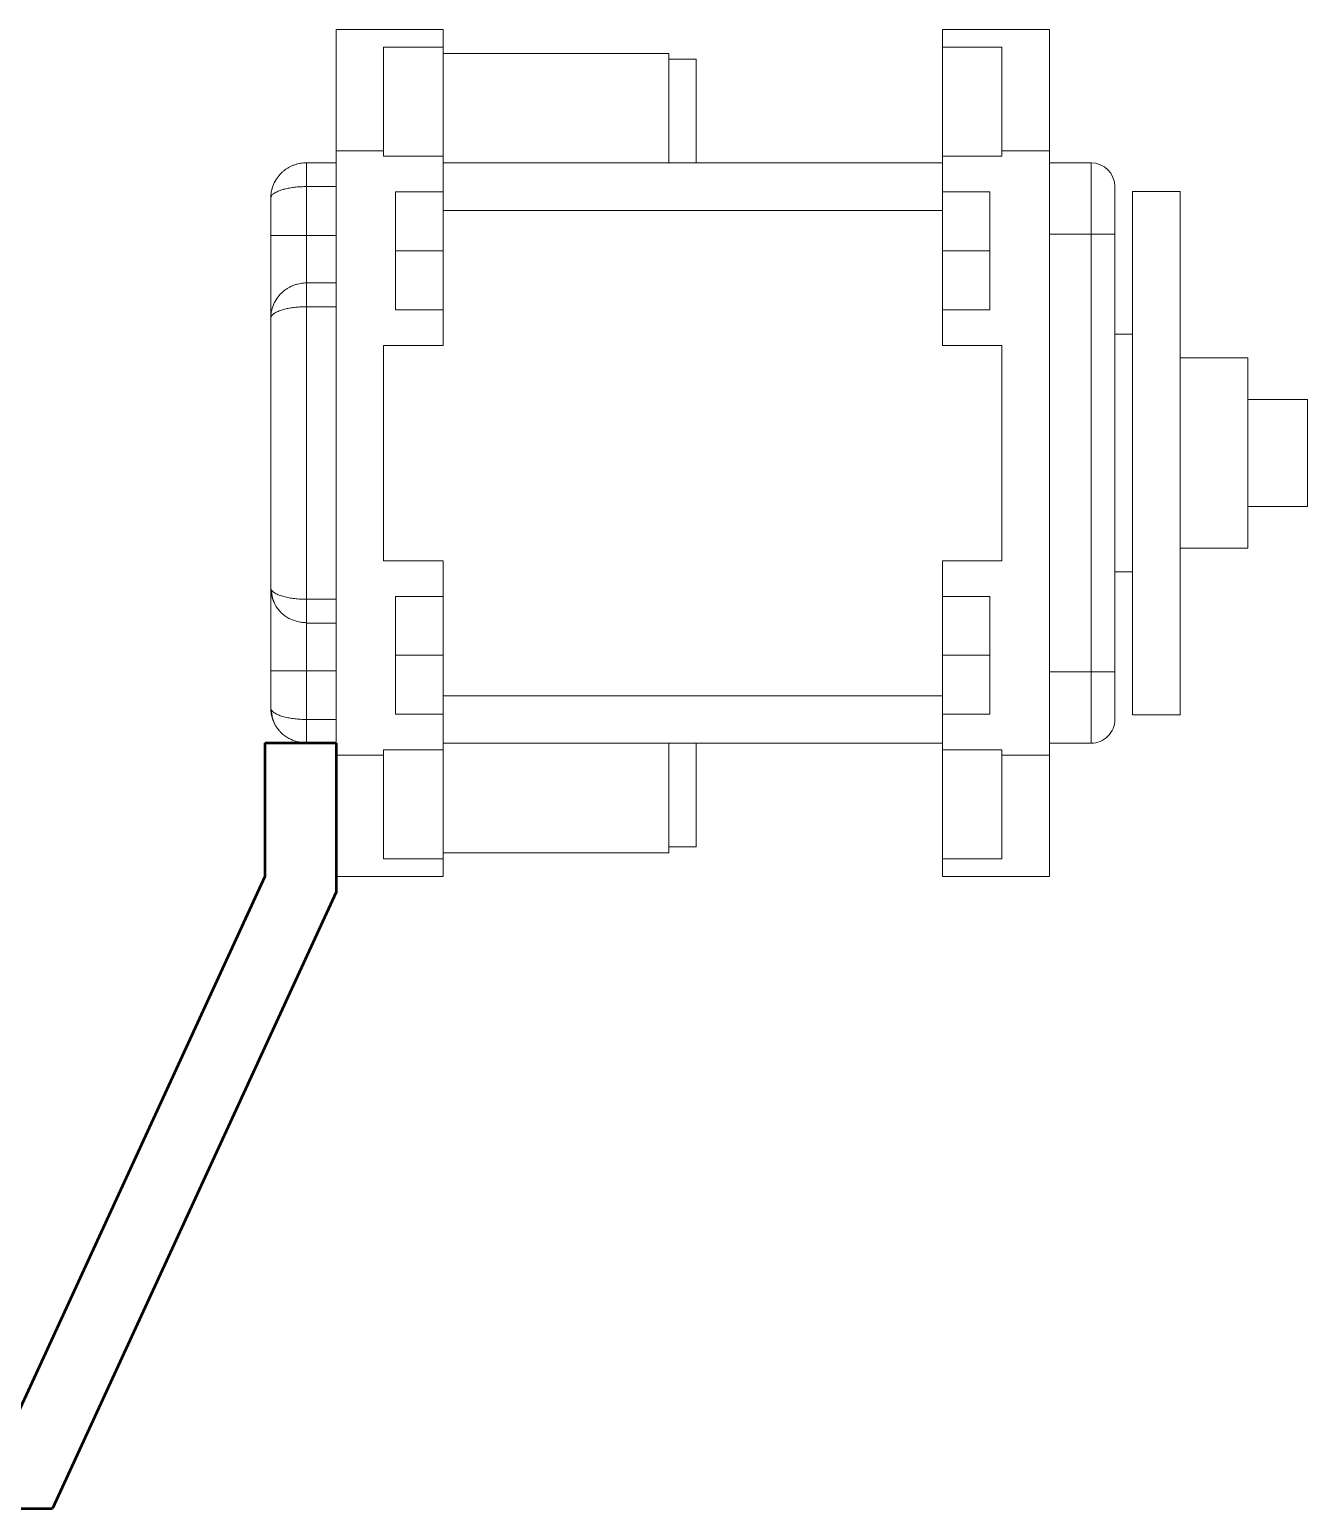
# Model space of a CAD drawing. Header units: millimetres. Extents: x 2045 to 5131, y -377 to 2192.
# Drawn here: x 3165.6 to 3219.4, y 1601.6 to 1663.8 of the extents above; entities that cross this region are included whole.
import ezdxf

# ---------------------------------------------------------------- set-up
doc = ezdxf.new("R2010")
doc.units = ezdxf.units.MM
doc.layers.add('Arm', color=5, linetype='Continuous', lineweight=50)
doc.layers.add('Waistline', color=5, linetype='Continuous', lineweight=50)
doc.layers.add('RX-28', color=7, linetype='Continuous')

msp = doc.modelspace()

# ---------------------------------------------------------------- linework, layer by layer
at = {"layer": 'Arm', "color": 7, "linetype": 'Continuous', "lineweight": 15}
msp.add_line((3219.354, 1648.235), (3219.354, 1643.735), dxfattribs=at)
for points in [[(3216.854, 1648.235), (3219.354, 1648.235)], [(3219.354, 1643.735), (3216.854, 1643.735)]]:
    msp.add_open_spline(points, degree=1, dxfattribs=at)
at = {"layer": 'RX-28', "color": 7, "linetype": 'Continuous', "lineweight": 15}
for p, q in [((3178.504, 1663.785), (3183.004, 1663.785)), ((3178.504, 1658.685), (3178.504, 1663.785)), ((3180.504, 1663.785), (3183.004, 1663.785)), ((3180.504, 1663.785), (3183.004, 1663.785)), ((3181.004, 1663.785), (3183.004, 1663.785)), ((3181.004, 1663.785), (3183.004, 1663.785)), ((3183.004, 1663.042), (3183.004, 1663.785)), ((3208.504, 1663.785), (3204.004, 1663.785)), ((3204.004, 1663.042), (3204.004, 1663.785)), ((3206.004, 1663.785), (3204.004, 1663.785)), ((3206.504, 1663.785), (3204.004, 1663.785)), ((3206.004, 1663.785), (3204.004, 1663.785)), ((3206.504, 1663.785), (3204.004, 1663.785)), ((3208.504, 1658.685), (3208.504, 1663.785)), ((3180.504, 1658.685), (3180.504, 1663.042)), ((3180.504, 1663.042), (3183.004, 1663.042)), ((3183.004, 1658.46), (3183.004, 1663.042)), ((3206.504, 1663.042), (3204.004, 1663.042)), ((3204.004, 1658.46), (3204.004, 1663.042)), ((3206.504, 1658.685), (3206.504, 1663.042)), ((3192.504, 1662.785), (3183.004, 1662.785)), ((3192.504, 1662.785), (3192.504, 1658.185)), ((3193.654, 1662.535), (3192.504, 1662.535)), ((3193.654, 1662.535), (3193.654, 1658.185)), ((3178.504, 1658.685), (3180.504, 1658.685)), ((3178.504, 1633.285), (3178.504, 1658.685)), ((3180.504, 1658.46), (3180.504, 1658.685)), ((3208.504, 1658.685), (3206.504, 1658.685)), ((3206.504, 1658.46), (3206.504, 1658.685)), ((3208.504, 1633.285), (3208.504, 1658.685)), ((3177.254, 1658.185), (3178.504, 1658.185)), ((3183.004, 1658.46), (3180.504, 1658.46)), ((3183.004, 1656.96), (3183.004, 1658.46)), ((3183.004, 1658.185), (3204.004, 1658.185)), ((3204.004, 1658.46), (3206.504, 1658.46)), ((3204.004, 1656.96), (3204.004, 1658.46)), ((3210.254, 1658.185), (3208.504, 1658.185)), ((3210.254, 1655.185), (3210.254, 1658.185)), ((3177.254, 1657.185), (3177.254, 1655.135)), ((3178.504, 1657.185), (3177.254, 1657.185)), ((3181.004, 1652.01), (3181.004, 1656.96)), ((3181.004, 1656.96), (3183.004, 1656.96)), ((3183.004, 1656.96), (3183.004, 1654.586)), ((3206.004, 1656.96), (3204.004, 1656.96)), ((3204.004, 1656.96), (3204.004, 1654.586)), ((3206.004, 1652.01), (3206.004, 1656.96)), ((3212.004, 1634.985), (3212.004, 1656.985)), ((3214.004, 1656.985), (3214.004, 1634.985)), ((3175.754, 1655.135), (3175.754, 1656.684)), ((3183.004, 1656.185), (3204.004, 1656.185)), ((3177.254, 1655.135), (3175.754, 1655.135)), ((3177.254, 1655.135), (3177.254, 1653.135)), ((3178.504, 1655.135), (3177.254, 1655.135)), ((3210.254, 1655.185), (3208.504, 1655.185)), ((3211.254, 1655.185), (3210.254, 1655.185)), ((3210.254, 1636.785), (3210.254, 1655.185)), ((3211.254, 1636.785), (3211.254, 1655.185)), ((3183.004, 1654.485), (3181.004, 1654.485)), ((3183.004, 1654.385), (3183.004, 1654.586)), ((3183.004, 1654.385), (3183.004, 1652.01)), ((3204.004, 1654.586), (3204.004, 1654.385)), ((3204.004, 1654.485), (3206.004, 1654.485)), ((3204.004, 1654.385), (3204.004, 1652.01)), ((3177.254, 1653.135), (3178.504, 1653.135)), ((3177.254, 1639.835), (3177.254, 1652.135)), ((3177.254, 1652.135), (3178.504, 1652.135)), ((3183.004, 1652.01), (3181.004, 1652.01)), ((3183.004, 1650.51), (3183.004, 1652.01)), ((3204.004, 1652.01), (3206.004, 1652.01)), ((3204.004, 1650.51), (3204.004, 1652.01)), ((3175.754, 1640.336), (3175.754, 1651.634)), ((3180.504, 1641.46), (3180.504, 1650.51)), ((3180.504, 1650.51), (3183.004, 1650.51)), ((3206.504, 1650.51), (3204.004, 1650.51)), ((3206.504, 1641.46), (3206.504, 1650.51)), ((3216.854, 1649.985), (3216.854, 1641.985)), ((3183.004, 1641.46), (3180.504, 1641.46)), ((3183.004, 1639.96), (3183.004, 1641.46)), ((3204.004, 1641.46), (3206.504, 1641.46)), ((3204.004, 1639.96), (3204.004, 1641.46)), ((3181.004, 1635.01), (3181.004, 1639.96)), ((3181.004, 1639.96), (3183.004, 1639.96)), ((3183.004, 1639.96), (3183.004, 1637.586)), ((3206.004, 1639.96), (3204.004, 1639.96)), ((3204.004, 1639.96), (3204.004, 1637.586)), ((3206.004, 1635.01), (3206.004, 1639.96)), ((3177.254, 1639.835), (3178.504, 1639.835)), ((3178.504, 1638.835), (3177.254, 1638.835)), ((3177.254, 1638.835), (3177.254, 1636.835)), ((3183.004, 1637.485), (3181.004, 1637.485)), ((3183.004, 1637.385), (3183.004, 1637.586)), ((3204.004, 1637.586), (3204.004, 1637.385)), ((3204.004, 1637.485), (3206.004, 1637.485)), ((3177.254, 1636.835), (3175.754, 1636.835)), ((3175.754, 1635.286), (3175.754, 1636.835)), ((3178.504, 1636.835), (3177.254, 1636.835)), ((3177.254, 1636.835), (3177.254, 1634.785)), ((3183.004, 1637.385), (3183.004, 1635.01)), ((3204.004, 1637.385), (3204.004, 1635.01)), ((3210.254, 1636.785), (3208.504, 1636.785)), ((3210.254, 1633.785), (3210.254, 1636.785)), ((3211.254, 1636.785), (3210.254, 1636.785)), ((3204.004, 1635.785), (3183.004, 1635.785)), ((3183.004, 1635.01), (3181.004, 1635.01)), ((3183.004, 1633.51), (3183.004, 1635.01)), ((3204.004, 1633.51), (3204.004, 1635.01)), ((3204.004, 1635.01), (3206.004, 1635.01)), ((3177.254, 1634.785), (3178.504, 1634.785)), ((3177.254, 1633.785), (3178.504, 1633.785)), ((3204.004, 1633.785), (3183.004, 1633.785)), ((3192.504, 1633.785), (3192.504, 1629.185)), ((3193.654, 1633.785), (3193.654, 1629.435)), ((3210.254, 1633.785), (3208.504, 1633.785)), ((3178.504, 1628.185), (3178.504, 1633.285)), ((3178.504, 1633.285), (3180.504, 1633.285)), ((3180.504, 1633.285), (3180.504, 1633.51)), ((3180.504, 1633.51), (3183.004, 1633.51)), ((3180.504, 1628.929), (3180.504, 1633.285)), ((3183.004, 1628.929), (3183.004, 1633.51)), ((3206.504, 1633.51), (3204.004, 1633.51)), ((3204.004, 1628.929), (3204.004, 1633.51)), ((3206.504, 1633.285), (3206.504, 1633.51)), ((3208.504, 1633.285), (3206.504, 1633.285)), ((3206.504, 1628.929), (3206.504, 1633.285)), ((3208.504, 1628.185), (3208.504, 1633.285)), ((3193.654, 1629.435), (3192.504, 1629.435)), ((3183.004, 1628.929), (3180.504, 1628.929)), ((3183.004, 1629.185), (3192.504, 1629.185)), ((3183.004, 1628.185), (3183.004, 1628.929)), ((3204.004, 1628.185), (3204.004, 1628.929)), ((3204.004, 1628.929), (3206.504, 1628.929)), ((3178.504, 1628.185), (3183.004, 1628.185)), ((3183.004, 1628.185), (3180.504, 1628.185)), ((3183.004, 1628.185), (3180.504, 1628.185)), ((3183.004, 1628.185), (3181.004, 1628.185)), ((3183.004, 1628.185), (3181.004, 1628.185)), ((3208.504, 1628.185), (3204.004, 1628.185)), ((3204.004, 1628.185), (3206.004, 1628.185)), ((3204.004, 1628.185), (3206.504, 1628.185)), ((3204.004, 1628.185), (3206.004, 1628.185)), ((3204.004, 1628.185), (3206.504, 1628.185))]:
    msp.add_line(p, q, dxfattribs=at)
for centre, start, end in [((3210.254, 1657.185), 0, 90), ((3210.254, 1634.785), 270, 0.00001)]:
    msp.add_arc(centre, 1, start, end, dxfattribs=at)
for points, knots in [([(3177.254, 1658.185), (3177.213, 1658.185), (3177.131, 1658.183), (3177.008, 1658.167), (3176.885, 1658.141), (3176.763, 1658.105), (3176.644, 1658.058), (3176.527, 1658), (3176.415, 1657.931), (3176.308, 1657.852), (3176.169, 1657.729), (3176.01, 1657.541), (3175.862, 1657.273), (3175.773, 1656.98), (3175.754, 1656.779), (3175.754, 1656.685), (3175.754, 1656.684)], [0, 0, 0, 0, 0.050572, 0.101816, 0.153772, 0.206476, 0.259965, 0.314272, 0.369431, 0.425473, 0.482427, 0.60395, 0.738492, 0.876228, 0.999561, 1, 1, 1, 1]), ([(3177.254, 1658.185), (3177.254, 1658.185), (3177.254, 1658.164), (3177.254, 1658.066), (3177.254, 1657.99), (3177.254, 1657.795), (3177.254, 1657.677), (3177.254, 1657.43), (3177.254, 1657.303), (3177.254, 1657.185)], [0, 0, 0, 0, 0.25, 0.25, 0.5, 0.5, 0.75, 0.75, 1, 1, 1, 1]), ([(3175.754, 1656.684), (3175.755, 1656.697), (3175.756, 1656.723), (3175.769, 1656.761), (3175.792, 1656.8), (3175.826, 1656.84), (3175.892, 1656.899), (3176.01, 1656.971), (3176.192, 1657.042), (3176.39, 1657.096), (3176.595, 1657.136), (3176.811, 1657.164), (3177.032, 1657.182), (3177.181, 1657.184), (3177.254, 1657.185)], [0, 0, 0, 0, 0.047695, 0.097706, 0.150036, 0.204687, 0.261662, 0.396298, 0.517954, 0.620365, 0.719584, 0.815793, 0.909192, 1, 1, 1, 1]), ([(3211.254, 1655.185), (3211.254, 1655.228), (3211.254, 1655.312), (3211.254, 1655.437), (3211.254, 1655.561), (3211.254, 1655.683), (3211.254, 1655.803), (3211.254, 1656.01), (3211.254, 1656.292), (3211.254, 1656.609), (3211.254, 1656.869), (3211.254, 1657.034), (3211.254, 1657.128), (3211.254, 1657.177), (3211.254, 1657.182), (3211.254, 1657.185)], [0, 0, 0, 0, 0.040322, 0.080317, 0.120142, 0.159958, 0.199924, 0.240197, 0.370042, 0.500057, 0.629902, 0.759917, 0.840045, 0.919646, 1, 1, 1, 1]), ([(3175.754, 1651.635), (3175.754, 1651.635), (3175.754, 1652.004), (3175.754, 1653.317), (3175.754, 1654.207), (3175.754, 1655.135)], [0, 0, 0, 0, 0.5, 0.5, 1, 1, 1, 1]), ([(3177.254, 1653.135), (3177.213, 1653.135), (3177.131, 1653.133), (3177.008, 1653.117), (3176.885, 1653.091), (3176.763, 1653.055), (3176.644, 1653.008), (3176.527, 1652.95), (3176.415, 1652.881), (3176.308, 1652.802), (3176.169, 1652.679), (3176.01, 1652.491), (3175.862, 1652.223), (3175.773, 1651.93), (3175.754, 1651.729), (3175.754, 1651.635), (3175.754, 1651.634)], [0, 0, 0, 0, 0.050572, 0.101816, 0.153772, 0.206476, 0.259965, 0.314272, 0.369431, 0.425473, 0.482427, 0.60395, 0.738491, 0.876234, 0.999561, 1, 1, 1, 1]), ([(3177.254, 1653.135), (3177.254, 1653.135), (3177.254, 1653.114), (3177.254, 1653.016), (3177.254, 1652.94), (3177.254, 1652.745), (3177.254, 1652.627), (3177.254, 1652.38), (3177.254, 1652.253), (3177.254, 1652.135)], [0, 0, 0, 0, 0.25, 0.25, 0.5, 0.5, 0.75, 0.75, 1, 1, 1, 1]), ([(3175.754, 1651.634), (3175.755, 1651.647), (3175.756, 1651.673), (3175.769, 1651.711), (3175.792, 1651.75), (3175.826, 1651.79), (3175.892, 1651.849), (3176.01, 1651.921), (3176.192, 1651.992), (3176.39, 1652.046), (3176.595, 1652.086), (3176.811, 1652.114), (3177.032, 1652.132), (3177.181, 1652.134), (3177.254, 1652.135)], [0, 0, 0, 0, 0.047699, 0.097712, 0.150042, 0.204691, 0.261662, 0.396298, 0.517954, 0.620365, 0.719584, 0.815793, 0.909192, 1, 1, 1, 1]), ([(3177.254, 1639.835), (3177.213, 1639.836), (3177.131, 1639.837), (3177.008, 1639.842), (3176.885, 1639.851), (3176.763, 1639.863), (3176.644, 1639.879), (3176.527, 1639.898), (3176.415, 1639.921), (3176.308, 1639.947), (3176.169, 1639.988), (3176.01, 1640.05), (3175.878, 1640.13), (3175.8, 1640.206), (3175.761, 1640.271), (3175.756, 1640.315), (3175.754, 1640.336)], [0, 0, 0, 0, 0.050561, 0.101794, 0.153738, 0.20643, 0.259907, 0.314203, 0.369349, 0.425378, 0.48232, 0.603902, 0.738534, 0.832158, 0.91931, 1, 1, 1, 1]), ([(3175.754, 1640.336), (3175.76, 1640.242), (3175.772, 1640.043), (3175.836, 1639.808), (3175.909, 1639.683), (3175.929, 1639.65)], [0, 0, 0, 0, 0.397117, 0.840695, 1, 1, 1, 1]), ([(3175.754, 1636.835), (3175.754, 1637.764), (3175.754, 1638.654), (3175.754, 1639.967), (3175.754, 1640.335), (3175.754, 1640.335)], [0, 0, 0, 0, 0.5, 0.5, 1, 1, 1, 1]), ([(3176.109, 1639.37), (3176.098, 1639.381), (3176.037, 1639.449), (3175.93, 1639.62), (3175.809, 1639.903), (3175.791, 1640.129), (3175.78, 1640.251)], [0, 0, 0, 0, 0.050132, 0.295518, 0.618719, 1, 1, 1, 1]), ([(3177.271, 1638.852), (3177.194, 1638.856), (3177.048, 1638.865), (3176.789, 1638.92), (3176.481, 1639.041), (3176.258, 1639.195), (3176.134, 1639.34), (3176.109, 1639.37)], [0, 0, 0, 0, 0.167783, 0.320425, 0.575766, 0.912778, 1, 1, 1, 1]), ([(3177.254, 1639.835), (3177.254, 1639.704), (3177.254, 1639.442), (3177.254, 1639.115), (3177.254, 1638.908), (3177.254, 1638.88), (3177.254, 1638.871)], [0, 0, 0, 0, 0.2825844, 0.5651689, 0.8477533, 1, 1, 1, 1]), ([(3211.254, 1634.785), (3211.254, 1634.786), (3211.254, 1634.788), (3211.254, 1634.8), (3211.254, 1634.819), (3211.254, 1634.847), (3211.254, 1634.882), (3211.254, 1634.956), (3211.254, 1635.101), (3211.254, 1635.362), (3211.254, 1635.679), (3211.254, 1635.998), (3211.254, 1636.286), (3211.254, 1636.534), (3211.254, 1636.701), (3211.254, 1636.785)], [0, 0, 0, 0, 0.040322, 0.080317, 0.120142, 0.159958, 0.199924, 0.240197, 0.370042, 0.500057, 0.629902, 0.759917, 0.840045, 0.919646, 1, 1, 1, 1]), ([(3175.754, 1635.286), (3175.76, 1635.192), (3175.772, 1634.993), (3175.836, 1634.758), (3175.909, 1634.633), (3175.929, 1634.6)], [0, 0, 0, 0, 0.397137, 0.840695, 1, 1, 1, 1]), ([(3177.254, 1634.785), (3177.213, 1634.786), (3177.131, 1634.787), (3177.008, 1634.792), (3176.885, 1634.801), (3176.763, 1634.813), (3176.644, 1634.829), (3176.527, 1634.848), (3176.415, 1634.871), (3176.308, 1634.897), (3176.169, 1634.938), (3176.01, 1635), (3175.878, 1635.08), (3175.8, 1635.156), (3175.761, 1635.221), (3175.756, 1635.265), (3175.754, 1635.286)], [0, 0, 0, 0, 0.050561, 0.101794, 0.153738, 0.20643, 0.259907, 0.314202, 0.369349, 0.425378, 0.48232, 0.603901, 0.738534, 0.832163, 0.919315, 1, 1, 1, 1]), ([(3176.109, 1634.32), (3176.098, 1634.331), (3176.037, 1634.399), (3175.93, 1634.57), (3175.809, 1634.853), (3175.791, 1635.079), (3175.78, 1635.201)], [0, 0, 0, 0, 0.050132, 0.295518, 0.618719, 1, 1, 1, 1]), ([(3177.254, 1634.785), (3177.254, 1634.654), (3177.254, 1634.392), (3177.254, 1634.065), (3177.254, 1633.858), (3177.254, 1633.83), (3177.254, 1633.821)], [0, 0, 0, 0, 0.282584, 0.565169, 0.847753, 1, 1, 1, 1]), ([(3177.271, 1633.802), (3177.194, 1633.806), (3177.048, 1633.815), (3176.789, 1633.87), (3176.481, 1633.991), (3176.258, 1634.145), (3176.134, 1634.29), (3176.109, 1634.32)], [0, 0, 0, 0, 0.167783, 0.320425, 0.575766, 0.912777, 1, 1, 1, 1])]:
    msp.add_open_spline(points, degree=3, knots=knots, dxfattribs=at)
for points in [[(3212.004, 1656.985), (3214.004, 1656.985)], [(3211.254, 1650.985), (3212.004, 1650.985)], [(3214.004, 1649.985), (3216.854, 1649.985)], [(3216.854, 1641.985), (3214.004, 1641.985)], [(3212.004, 1640.985), (3211.254, 1640.985)], [(3176.052, 1639.444), (3176.129, 1639.353)], [(3177.254, 1638.871), (3177.254, 1638.835)], [(3214.004, 1634.985), (3212.004, 1634.985)], [(3176.052, 1634.394), (3176.129, 1634.303)], [(3177.254, 1633.821), (3177.254, 1633.785)]]:
    msp.add_open_spline(points, degree=1, dxfattribs=at)
at = {"layer": 'Waistline'}
for p, q in [((3178.504, 1633.785), (3175.504, 1633.785)), ((3175.504, 1633.785), (3175.504, 1628.185)), ((3178.504, 1633.785), (3178.504, 1627.528)), ((3175.504, 1628.185), (3164.653, 1604.62)), ((3178.504, 1627.528), (3166.574, 1601.62)), ((3159.053, 1601.62), (3166.574, 1601.62))]:
    msp.add_line(p, q, dxfattribs=at)

doc.saveas('drawing.dxf')
